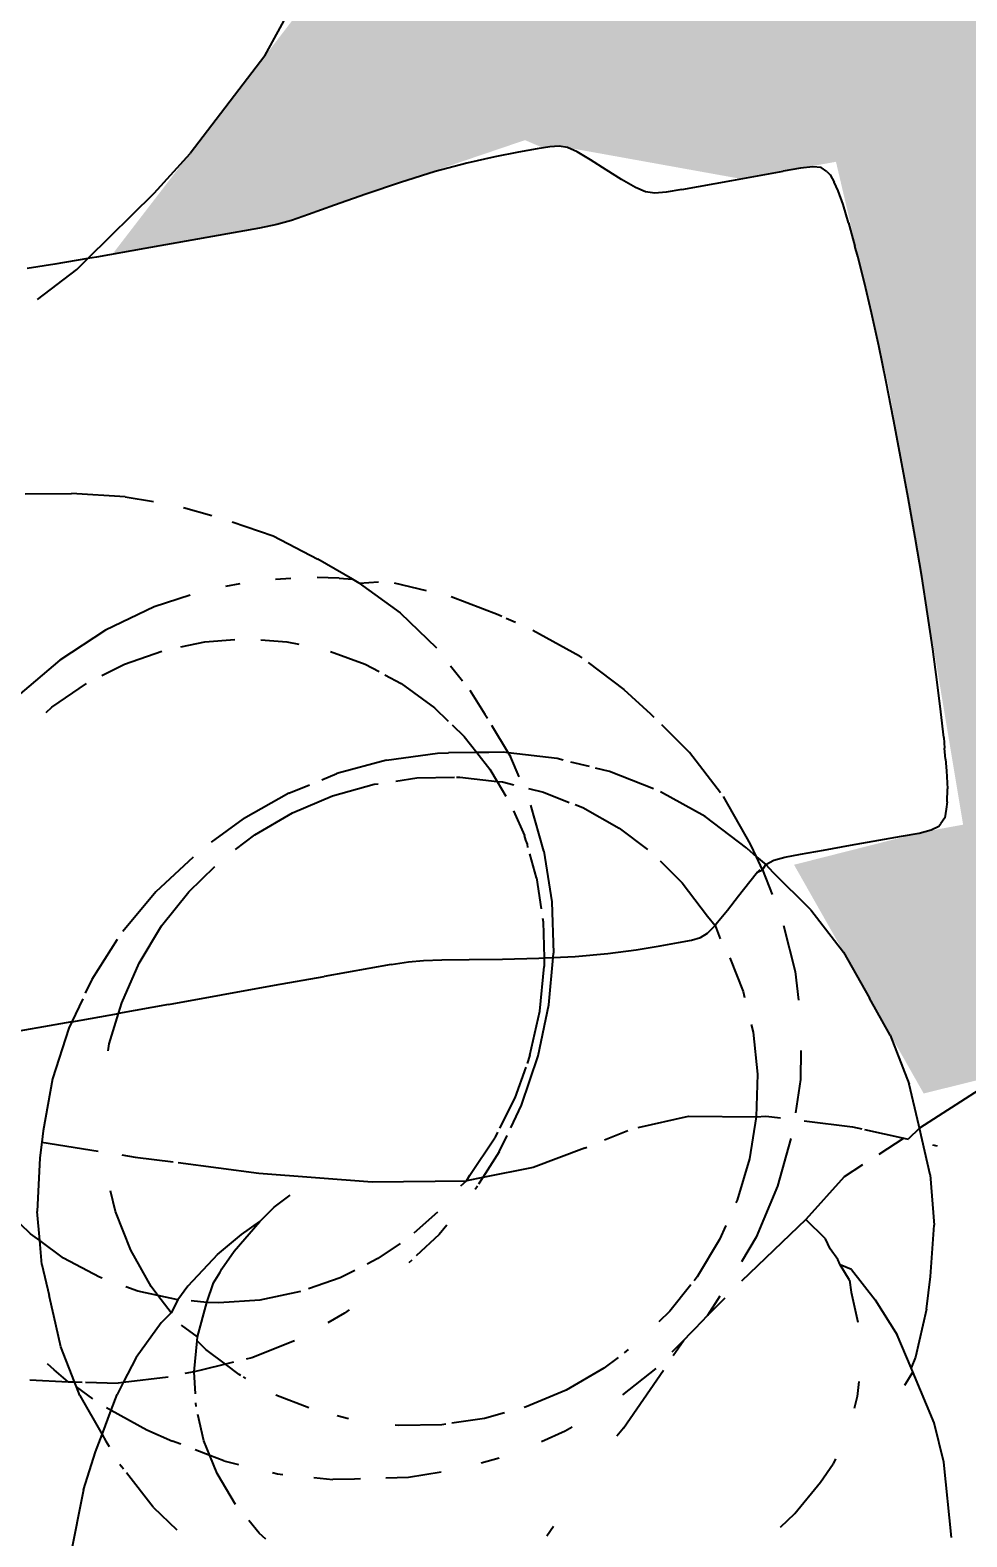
# Model space of a CAD drawing. Header units: inches. Extents: x -52 to 87, y -61 to 47.
# Drawn here: x 40.139 to 40.622, y -21.567 to -20.79 of the extents above; entities that cross this region are included whole.
import ezdxf

# ---------------------------------------------------------------- set-up
doc = ezdxf.new("R2010")
doc.units = ezdxf.units.IN
doc.header["$MEASUREMENT"] = 0
doc.dimstyles.get("Standard").update_dxf_attribs({"dimtxt": 1, "dimasz": 1, "dimexe": 0.18, "dimexo": 0.0625, "dimgap": 0.09, "dimtad": 0, "dimtih": 1, "dimtoh": 1, "dimdec": 1, "dimdsep": 46, "dimlunit": 3, "dimtxsty": 'Standard', "dimblk": 'OBLIQUE', "dimcen": 1, "dimse1": 1, "dimse2": 1, "dimclrd": 1, "dimadec": 0, "dimazin": 0, "dimtfac": 1, "dimtdec": 1, "dimtofl": 0, "dimtmove": 0, "dimatfit": 3, "dimfxl": 1, "dimtolj": 1, "dimtzin": 0, "dimarcsym": 0})

# ---------------------------------------------------------------- blocks, each defined once
blk = doc.blocks.new('_Oblique')
at = {"color": 0, "linetype": 'ByBlock', "lineweight": -2}
blk.add_line((-0.5, -0.5), (0.5, 0.5), dxfattribs=at)
blk = doc.blocks.new('*D6')
at = {"color": 1, "lineweight": -2, "transparency": 16777216}
for p, q in [((2.57233, 46.79147), (37.2384, 46.79147)), ((74.57233, 46.79147), (38.58507, 46.79147))]:
    blk.add_line(p, q, dxfattribs=at)
at = {"layer": 'Defpoints', "color": 0, "transparency": 16777216}
for p in [(74.57233, 46.79147), (2.57233, -45.46839), (74.57233, -45.46839)]:
    blk.add_point(p, dxfattribs=at)
at = {"color": 1, "lineweight": -2, "transparency": 16777216, "rotation": 180}
blk.add_blockref('_Oblique', (2.57233, 46.79147), dxfattribs=at)
at = {"color": 1, "lineweight": -2, "transparency": 16777216}
blk.add_blockref('_Oblique', (74.57233, 46.79147), dxfattribs=at)
at = {"color": 0, "transparency": 16777216, "insert": (37.91173, 46.79147), "char_height": 1, "attachment_point": 5}
blk.add_mtext("\\A1;6'", dxfattribs=at)

msp = doc.modelspace()

# ---------------------------------------------------------------- hatches: boundary and pattern name
at = {"true_color": 0xfecc66}
h = msp.add_hatch(color=31, dxfattribs=at)
h.dxf.hatch_style = 1
h.paths.add_polyline_path([(49.73884, 12.92323), (32.15742, 12.92323), (28.14011, 12.92323), (28.14011, 8.12777), (44.37588, 8.12777), (44.37588, 1.03775), (45.79843, 1.03775), (45.79843, 6.61125), (48.4558, 6.61125), (48.4558, 1.03775), (49.73884, 1.03775)])
h.paths.add_polyline_path([(49.73884, -17.23041), (47.40583, -17.23041), (47.40583, -17.2687), (46.72886, -17.2687), (44.37588, -17.23041), (44.37588, -20.35722), (40.38979, -20.35722), (40.38166, -20.39447), (40.35756, -20.58774), (40.28108, -20.77566), (40.18131, -20.90534), (40.19803, -20.9024), (40.25724, -20.89182), (40.26533, -20.89017), (40.39406, -20.84647), (40.40342, -20.85047), (40.40691, -20.84987), (40.41167, -20.84956), (40.50521, -20.86641), (40.52715, -20.86256), (40.55436, -20.85764), (40.58151, -20.97337), (40.59522, -21.05136), (40.6199, -21.19941), (40.59984, -21.20305), (40.53274, -21.22007), (40.59957, -21.33799), (40.72233, -21.3076), (40.72798, -21.30925), (40.76125, -21.30638), (40.87157, -21.36601), (40.94866, -21.45746), (41.05066, -21.44483), (41.13141, -21.48126), (41.24538, -21.54244), (41.38121, -21.53128), (41.50135, -21.59686), (41.59143, -21.76118), (41.6768, -21.98427), (41.69097, -22.01335), (41.736, -22.15627), (41.76156, -22.31767), (41.75938, -22.49065), (41.75122, -22.53577), (41.76616, -22.75619), (41.77831, -23.02694), (41.78802, -23.31521), (41.78829, -23.31655), (41.79653, -23.61612), (41.82973, -24.99828), (41.83528, -25.24861), (41.83998, -25.49998), (41.84321, -25.75212), (41.84439, -26.00477), (41.84302, -26.25772), (41.83863, -26.51077), (41.83256, -26.75042), (41.82375, -27.03888), (49.73884, -27.03888)])
h.paths.add_polyline_path([(36.10524, -24.49895), (36.10653, -24.49662), (36.10475, -24.26465), (36.11001, -24.06708), (36.12535, -23.89247), (36.16472, -23.66654), (36.13769, -23.49984), (36.11876, -23.34994), (36.11021, -23.27128), (36.09725, -23.14435), (36.08454, -22.99216), (36.07747, -22.86269), (36.07522, -22.7825), (36.02872, -22.73044), (36.02302, -22.69993), (36.03063, -22.72353), (36.04089, -22.74407), (36.05273, -22.75732), (36.0644, -22.76575), (36.07412, -22.77178), (36.0739, -22.76492), (36.07929, -22.77526), (36.07565, -22.77333), (36.07519, -22.77937), (36.07578, -22.80232), (36.07674, -22.83666), (36.0787, -22.8852), (36.08228, -22.95076), (36.08822, -23.0362), (36.09725, -23.14435), (36.11021, -23.27128), (36.11876, -23.34994), (36.13769, -23.49984), (36.16378, -23.66072), (36.1719, -23.6905), (36.1704, -23.69371), (36.19599, -23.82131), (36.23333, -23.97036), (36.27472, -24.09663), (36.3191, -24.18889), (36.3489, -24.23939), (36.39731, -24.30065), (36.49879, -24.37631), (36.55256, -24.40227), (36.60391, -24.42692), (36.66681, -24.45345), (36.77314, -24.4878), (36.86632, -24.49548), (36.91637, -24.48431), (36.9743, -24.45597), (37.01725, -24.42207), (37.0354, -24.39529), (36.99556, -24.41825), (37.03722, -24.3926), (37.10782, -24.28839), (37.09606, -24.3382), (37.14107, -24.2867), (37.1639, -24.24594), (37.22167, -24.14285), (37.18178, -24.0806), (37.10229, -23.9274), (37.09523, -23.91483), (37.04075, -23.80634), (37.02105, -23.76757), (37.02167, -23.76834), (37.0233, -23.772), (37.04075, -23.80634), (37.09523, -23.91483), (37.10229, -23.9274), (37.18178, -24.0806), (37.22641, -24.15024), (37.29322, -24.2545), (37.42722, -24.42679), (37.45684, -24.46199), (37.47613, -24.48077), (37.61189, -24.60734), (37.65405, -24.6406), (37.69137, -24.66989), (37.70191, -24.67562), (37.70547, -24.67835), (37.71794, -24.68981), (37.71911, -24.69069), (37.72725, -24.69806), (37.85193, -24.79007), (37.86122, -24.77926), (38.05046, -24.88884), (38.05836, -24.89229), (38.11894, -24.92742), (38.12968, -24.93312), (38.13558, -24.93612), (38.14147, -24.93801), (38.14687, -24.94085), (38.22656, -24.97337), (38.37195, -25.03171), (38.5273, -25.06885), (38.56507, -24.99489), (38.56445, -24.99305), (38.56251, -24.98773), (38.52327, -24.93351), (38.50807, -24.85527), (38.5179, -24.73011), (38.56576, -24.66528), (38.52985, -24.60132), (38.51575, -24.51177), (38.5256, -24.39235), (38.57214, -24.29035), (38.5481, -24.26174), (38.52936, -24.18736), (38.52742, -24.13391), (38.52463, -24.05711), (38.57786, -23.93562), (38.54687, -23.89792), (38.52736, -23.80228), (38.53229, -23.67702), (38.57799, -23.5998), (38.58127, -23.58966), (38.57607, -23.57646), (38.53436, -23.51683), (38.51443, -23.43715), (38.51364, -23.31676), (38.55646, -23.24107), (38.55971, -23.23045), (38.5551, -23.22081), (38.51151, -23.16472), (38.49057, -23.08753), (38.48889, -22.96964), (38.53104, -22.89082), (38.53484, -22.87674), (38.5298, -22.86445), (38.4865, -22.80088), (38.46569, -22.71503), (38.46398, -22.5848), (38.50657, -22.50355), (38.50966, -22.49269), (38.50388, -22.47989), (38.45108, -22.41337), (38.43449, -22.30355), (38.44504, -22.20377), (38.38193, -22.10092), (38.34352, -22.00163), (38.30035, -21.87777), (38.25087, -21.72812), (38.23776, -21.62656), (37.56488, -21.74723), (37.48599, -21.80352), (37.43211, -21.83702), (37.36175, -21.88328), (37.30253, -21.93181), (37.25977, -21.96216), (37.21237, -22.00802), (37.18319, -22.0388), (37.14134, -22.08962), (37.09767, -22.15651), (37.05084, -22.23883), (37.00006, -22.3345), (36.94454, -22.44147), (36.86979, -22.58264), (36.80556, -22.70143), (36.79239, -22.7263), (36.86847, -22.7422), (36.97046, -22.78791), (37.05994, -22.84981), (37.16882, -22.9349), (37.19644, -22.96119), (37.12469, -22.90041), (37.05994, -22.84981), (37.00051, -22.80869), (36.94472, -22.77637), (36.89279, -22.7531), (36.83721, -22.73566), (36.82182, -22.73245), (36.76764, -22.73257), (36.71518, -22.75619), (36.69705, -22.76571), (36.67651, -22.67954), (36.67731, -22.67451), (36.67663, -22.67201), (36.71143, -22.60658), (36.71313, -22.59556), (36.71436, -22.57172), (36.71257, -22.54419), (36.70582, -22.4845), (36.69889, -22.3842), (36.69519, -22.36509), (36.68745, -22.35217), (36.67407, -22.33297), (36.66518, -22.32504), (36.6587, -22.32168), (36.65263, -22.31893), (36.65139, -22.32616), (36.6515, -22.33087), (36.64319, -22.31608), (36.64988, -22.31782), (36.66857, -22.26036), (36.69892, -22.22323), (36.72302, -22.19047), (36.7791, -22.13277), (36.83605, -22.07746), (36.83678, -22.07687), (36.84351, -22.07033), (36.8626, -22.05607), (36.87982, -22.0422), (36.91174, -22.0123), (36.92832, -21.99531), (36.95782, -21.95186), (36.97111, -21.92522), (36.98184, -21.89717), (36.98995, -21.87102), (36.99725, -21.84297), (37.00408, -21.79528), (37.00615, -21.76865), (37.00578, -21.75939), (36.99889, -21.73109), (36.98479, -21.70304), (36.96527, -21.67911), (36.94209, -21.66319), (36.9167, -21.65477), (36.8751, -21.65253), (36.85919, -21.66105), (36.90957, -21.64085), (36.99044, -21.6964), (37.0074, -21.76604), (37.00452, -21.78963), (36.99989, -21.84926), (37.25478, -21.80284), (37.56488, -21.74723), (38.24131, -21.62592), (38.24145, -21.62007), (38.24807, -21.59846), (38.25382, -21.56554), (38.26361, -21.50894), (38.23386, -21.45271), (38.21369, -21.42624), (38.19238, -21.40343), (38.18074, -21.39111), (38.12879, -21.37328), (38.02199, -21.31152), (38.02737, -21.31055), (37.99217, -21.27205), (37.9483, -21.22449), (37.89252, -21.13639), (37.87812, -21.07168), (37.87191, -21.04899), (37.87153, -21.02382), (37.84852, -20.94886), (37.84007, -20.87559), (37.83232, -20.83966), (37.82948, -20.79403), (37.82509, -20.74221), (37.8255, -20.61159), (37.82913, -20.56696), (37.83162, -20.50509), (37.83692, -20.43847), (37.84071, -20.36872), (37.84037, -20.35722), (28.14011, -20.35722), (28.14011, -27.03888), (32.15742, -27.03888), (36.11807, -27.03888), (36.12303, -26.85826), (36.12899, -26.57582), (36.13248, -26.29708), (36.13314, -26.014), (36.13064, -25.71854), (36.12467, -25.40266), (36.11001, -24.77623)])
h.paths.add_polyline_path([(36.84143, -21.52326), (36.83979, -21.52356), (36.83904, -21.52571)], flags=16)
h.paths.add_polyline_path([(36.83775, -21.53492), (36.83722, -21.53446), (36.8476, -21.57133)], flags=16)
h.paths.add_polyline_path([(36.8308, -21.45357), (36.82081, -21.42605), (36.83072, -21.4553)], flags=16)
h.paths.add_polyline_path([(36.82417, -21.43523), (36.8233, -21.43264), (36.81559, -21.41221), (36.81213, -21.40644)], flags=16)
h.paths.add_polyline_path([(36.53028, -21.37961), (36.51448, -21.37622), (36.52331, -21.38084), (36.53356, -21.38068)], flags=16)
h.paths.add_polyline_path([(36.30495, -21.40884), (36.30633, -21.40906), (36.32779, -21.3965)], flags=16)
h.paths.add_polyline_path([(34.39009, -22.31663), (34.39039, -22.3169), (34.39657, -22.3161), (34.42375, -22.31056)], flags=16)
h.paths.add_polyline_path([(34.13162, -22.12577), (34.12945, -22.10872), (34.1276, -22.09256), (34.12624, -22.07799), (34.12554, -22.06571), (34.12467, -22.01748), (34.20207, -21.99743), (34.26819, -21.98483), (34.32331, -21.9749), (34.33553, -21.97206), (34.34009, -21.97087), (34.34135, -21.96911), (34.34161, -21.96638), (34.3441, -21.92922), (34.42798, -21.91599), (34.46927, -21.92233), (34.47509, -21.92292), (34.48283, -21.92236), (34.49663, -21.92015), (34.71338, -21.88134), (34.72709, -21.87859), (34.7348, -21.87637), (34.74073, -21.87367), (34.7491, -21.86948), (34.75913, -21.86443), (34.77007, -21.85914), (34.78128, -21.85435), (34.82781, -21.83917), (34.83539, -21.8514), (34.85291, -21.87729), (34.92861, -21.86565), (35.14998, -21.82661), (35.82583, -21.7054), (35.81368, -21.6258), (35.85497, -21.55418), (35.92996, -21.51591), (35.98365, -21.52687), (36.00444, -21.55334), (36.01678, -21.55539), (36.04252, -21.52477), (36.06152, -21.49581), (36.09338, -21.43986), (36.16246, -21.3875), (36.25071, -21.38719), (36.29543, -21.40663), (36.30585, -21.40995), (36.30045, -21.40787), (36.29984, -21.40804), (36.29543, -21.40663), (36.28149, -21.40057), (36.26425, -21.39393), (36.23181, -21.38725), (36.20364, -21.38736), (36.17246, -21.3942), (36.16335, -21.39637), (36.13312, -21.40974), (36.10066, -21.43435), (36.07988, -21.46357), (36.05031, -21.5155), (36.00761, -21.5663), (36.00627, -21.61979), (36.00775, -21.61669), (36.0036, -21.67352), (36.00501, -21.67327), (35.98972, -21.7646), (35.92806, -21.80989), (35.86073, -21.78248), (35.82463, -21.70562), (35.14998, -21.82661), (34.92861, -21.86565), (34.8523, -21.87739), (34.85099, -21.87586), (34.85004, -21.87506), (34.84843, -21.87246), (34.82776, -21.84505), (34.82621, -21.84428), (34.82267, -21.84427), (34.81777, -21.84515), (34.81078, -21.84644), (34.80209, -21.84827), (34.79211, -21.85082), (34.78128, -21.85435), (34.77007, -21.85914), (34.75913, -21.86443), (34.73226, -21.87796), (34.48234, -21.92271), (34.4805, -21.92253), (34.47509, -21.92292), (34.42917, -21.91825), (34.42581, -21.91816), (34.41098, -21.91917), (34.39598, -21.92103), (34.38199, -21.92324), (34.37022, -21.92533), (34.36189, -21.92684), (34.35629, -21.9285), (34.3527, -21.93106), (34.3503, -21.93282), (34.34802, -21.93705), (34.34632, -21.94224), (34.34459, -21.94883), (34.34314, -21.95662), (34.34174, -21.96436), (34.34125, -21.97167), (34.26819, -21.98483), (34.22876, -21.99234), (34.18994, -22.00057), (34.158, -22.00884), (34.13926, -22.01647), (34.13739, -22.01784), (34.12888, -22.02623), (34.12755, -22.03007), (34.12622, -22.04013), (34.12554, -22.04655), (34.12535, -22.05535), (34.12554, -22.06571), (34.12624, -22.07799), (34.1276, -22.09256), (34.12945, -22.10872), (34.13162, -22.12577), (34.13417, -22.1437), (34.13716, -22.16249), (34.14047, -22.18167), (34.14398, -22.20079), (34.14766, -22.21951), (34.15148, -22.23748), (34.15536, -22.25462), (34.15925, -22.27085), (34.16306, -22.28546), (34.16675, -22.29774), (34.17025, -22.3081), (34.17354, -22.31696), (34.17649, -22.3235), (34.18116, -22.33234), (34.18391, -22.33628), (34.18623, -22.33759), (34.19712, -22.3427), (34.21727, -22.34344), (34.26286, -22.33885), (34.2895, -22.33434), (34.25015, -22.34013), (34.18336, -22.34686), (34.16186, -22.2833), (34.14345, -22.20205), (34.13417, -22.1437)], flags=16)
h.paths.add_polyline_path([(36.02253, -22.29801), (36.0477, -22.3354), (36.04587, -22.32911)], flags=16)
h.paths.add_polyline_path([(34.45693, -22.34578), (34.4708, -22.34301), (34.48552, -22.33953), (34.4998, -22.33533), (34.51231, -22.33037), (34.52307, -22.32519), (34.53209, -22.32034), (34.54678, -22.31213), (34.67394, -22.28925), (34.79842, -22.26705), (34.80103, -22.26728), (34.80423, -22.26702), (34.81063, -22.26749), (34.81987, -22.2686), (34.83101, -22.26992), (34.84314, -22.27099), (34.85535, -22.27148), (34.86675, -22.27109), (34.87699, -22.27008), (34.88574, -22.26876), (34.89797, -22.26653), (34.90093, -22.26548), (34.90343, -22.26369), (34.90564, -22.26136), (34.90719, -22.25721), (34.90891, -22.25197), (34.91021, -22.24548), (34.91381, -22.22417), (34.98956, -22.20971), (35.21073, -22.16941), (35.64997, -22.09065), (35.89064, -22.04676), (35.904, -22.08684), (35.92622, -22.14262), (35.95917, -22.21095), (35.97564, -22.23396), (35.93839, -22.17317), (35.904, -22.08684), (35.89064, -22.04676), (35.64997, -22.09065), (35.21073, -22.16941), (34.98956, -22.20971), (34.91598, -22.22376), (34.91397, -22.2252), (34.91345, -22.22805), (34.913, -22.23009), (34.91151, -22.23778), (34.90611, -22.26972), (34.85535, -22.27148), (34.84314, -22.27099), (34.80103, -22.26728), (34.79628, -22.26766), (34.78239, -22.2699), (34.67394, -22.28925), (34.56555, -22.30875), (34.55184, -22.31151), (34.55099, -22.31176), (34.49436, -22.33901)], flags=16)
h.paths.add_polyline_path([(36.05791, -22.38691), (36.05753, -22.38215), (36.03576, -22.40772)], flags=16)
h.paths.add_polyline_path([(36.01188, -22.5578), (36.00708, -22.48339), (36.01189, -22.45941), (36.00917, -22.48781), (36.00904, -22.51385), (36.011, -22.54413), (36.01379, -22.57863), (36.01211, -22.60556), (36.01424, -22.63186)], flags=16)
h.paths.add_polyline_path([(36.00627, -21.61979), (36.0056, -21.62141), (36.00844, -21.63629), (36.00619, -21.63807), (36.0036, -21.67352), (35.97845, -21.67803)], flags=0)
h.paths.add_polyline_path([(35.8277, -21.70507), (35.82882, -21.70906), (35.84136, -21.74426), (35.84236, -21.70244)], flags=0)
h.paths.add_polyline_path([(35.89069, -21.52986), (35.9666, -21.51504), (36.00327, -21.55185), (36.00444, -21.55334), (36.00285, -21.55307), (35.95344, -21.51761), (35.89069, -21.52986), (35.83024, -21.58417), (35.82488, -21.60701), (35.84055, -21.57491)], flags=16)
h.paths.add_polyline_path([(35.8788, -21.69488), (35.8949, -21.69302), (35.92747, -21.68717), (35.89876, -21.69836), (35.8788, -21.69488), (35.84725, -21.70876), (35.84597, -21.70179), (35.8277, -21.70507), (35.8221, -21.68498), (35.82281, -21.6851), (35.81794, -21.65509), (35.8507, -21.68997)], flags=0)
h.paths.add_polyline_path([(35.85909, -21.7719), (35.87042, -21.785), (35.91023, -21.80642), (35.92619, -21.80133), (35.87515, -21.79692)], flags=0)
h.paths.add_polyline_path([(35.99598, -21.67489), (36.00407, -21.63469), (36.00653, -21.67299), (35.9177, -21.68893), (35.91989, -21.69013), (35.92747, -21.68717)], flags=0)
h.paths.add_polyline_path([(36.72763, -22.87205), (36.72345, -22.85771), (36.72261, -22.85934)], flags=16)
h.paths.add_polyline_path([(36.81062, -23.07485), (36.82481, -23.10683), (36.86966, -23.13174), (36.94505, -23.19004), (37.02178, -23.26853), (37.09121, -23.3569), (37.09795, -23.36393), (37.14645, -23.43645), (37.17481, -23.47759), (37.24865, -23.6076), (37.25519, -23.61538), (37.25665, -23.61657), (37.33614, -23.77046), (37.26426, -23.63509), (37.24865, -23.6076), (37.17372, -23.48885), (37.17245, -23.48718), (37.1928, -23.50927), (37.17792, -23.48306), (37.17165, -23.473), (37.15062, -23.44249), (37.14991, -23.44163), (37.10491, -23.37433), (37.02178, -23.26853), (36.94505, -23.19004), (36.86966, -23.13174), (36.82394, -23.10635)], flags=16)
h.paths.add_polyline_path([(36.57301, -21.5714), (36.57335, -21.56953), (36.55601, -21.53133), (36.56065, -21.53575), (36.59085, -21.5682), (36.66103, -21.55562), (36.65488, -21.53015), (36.64902, -21.50686), (36.64978, -21.50936), (36.67392, -21.54114), (36.69013, -21.5504), (36.58069, -21.57003), (36.5812, -21.60976), (36.57972, -21.59714), (36.57868, -21.59085), (36.57096, -21.57177)], flags=16)
h.paths.add_polyline_path([(36.46125, -21.36147), (36.41552, -21.36066), (36.39302, -21.36773), (36.43247, -21.35624)], flags=16)
h.paths.add_polyline_path([(36.6043, -21.37671), (36.65428, -21.3674), (36.67027, -21.35505), (36.77376, -21.36198), (36.78545, -21.37537), (36.74924, -21.36034), (36.70848, -21.35761), (36.70171, -21.35786), (36.65951, -21.36336), (36.65428, -21.3674), (36.64778, -21.36861), (36.63629, -21.37375)], flags=16)
h.paths.add_polyline_path([(36.77143, -21.77574), (36.80624, -21.70147), (36.85825, -21.65307), (36.85805, -21.61811), (36.85139, -21.65946), (36.81869, -21.68988), (36.81188, -21.69872), (36.7986, -21.71987), (36.79185, -21.73217), (36.78522, -21.74633), (36.77841, -21.76139)], flags=16)
h.paths.add_polyline_path([(37.59728, -23.47282), (37.65893, -23.36706), (37.74545, -23.24525), (37.7489, -23.24274), (37.77827, -23.20216), (37.87844, -23.22182), (37.88543, -23.2232), (37.97571, -23.28466), (38.06702, -23.42037), (38.0775, -23.44147), (38.11608, -23.51459), (38.19323, -23.69729), (38.25154, -23.85475), (38.30271, -24.00911), (38.32291, -24.07535), (38.25792, -24.05309), (38.09879, -23.97651), (37.95368, -23.88186), (37.82425, -23.76896), (37.71216, -23.63763), (37.5966, -23.47398)], flags=16)
h.paths.add_polyline_path([(37.60003, -24.57726), (37.60715, -24.58432), (37.60317, -24.58118)], flags=16)
h.paths.add_polyline_path([(37.68146, -24.34054), (37.69168, -24.35079), (37.70249, -24.3576)], flags=16)
h.paths.add_polyline_path([(37.57242, -24.25175), (37.61057, -24.28181), (37.63534, -24.31191), (37.65533, -24.32432), (37.62055, -24.29394)], flags=16)
h.paths.add_polyline_path([(38.22793, -24.92246), (38.24088, -24.92743), (38.23197, -24.92478)], flags=16)
h.paths.add_polyline_path([(38.23729, -24.86738), (38.25374, -24.87422), (38.24404, -24.87119)], flags=16)
h.paths.add_polyline_path([(49.73884, -8.08386), (47.40583, -8.08386), (47.40583, -8.12215), (46.72886, -8.12215), (46.72886, -8.08386), (44.37588, -8.08386), (44.37588, -16.55337), (45.79843, -16.55337), (45.79843, -10.97988), (48.4558, -10.97988), (48.4558, -16.55337), (49.73884, -16.55337)])
h.paths.add_polyline_path([(49.73884, 0.36072), (47.40583, 0.36072), (47.40583, 0.32243), (46.72886, 0.32243), (46.72886, 0.36072), (44.37588, 0.36072), (44.37588, -7.40682), (45.79843, -7.40682), (45.79843, -1.83332), (48.4558, -1.83332), (48.4558, -7.40682), (49.73884, -7.40682)])
h.paths.add_polyline_path([(40.30426, 12.22075), (45.47093, 12.22075), (45.47093, 15.38741), (40.30426, 15.38741)], flags=9)
h.paths.add_polyline_path([(35.3137, 9.10686), (40.48037, 9.10686), (40.48037, 12.27353), (35.3137, 12.27353)], flags=24)
h.paths.add_polyline_path([(46.61483, -20.17732), (49.7815, -20.17732), (49.7815, -18.67732), (46.61483, -18.67732)], flags=9)
h.paths.add_polyline_path([(47.31333, -11.03077), (50.47999, -11.03077), (50.47999, -9.53077), (47.31333, -9.53077)], flags=9)
h.paths.add_polyline_path([(49.29718, -6.80848), (52.13051, -6.80848), (52.13051, -5.30848), (49.29718, -5.30848)], flags=9)
h.paths.add_polyline_path([(47.75101, -2.46119), (50.58434, -2.46119), (50.58434, -0.96119), (47.75101, -0.96119)], flags=9)

# ---------------------------------------------------------------- linework, layer by layer
for p, q in [((40.25998, -20.80309), (40.29195, -20.74408)), ((40.25998, -20.80309), (40.22136, -20.85329)), ((40.41167, -20.84956), (40.40691, -20.84987)), ((40.41591, -20.85032), (40.41167, -20.84956)), ((40.20289, -20.87383), (40.22136, -20.85329)), ((40.3785, -20.85507), (40.36401, -20.85836)), ((40.39076, -20.85268), (40.3785, -20.85507)), ((40.40037, -20.851), (40.39076, -20.85268)), ((40.40691, -20.84987), (40.40037, -20.851)), ((40.42089, -20.85256), (40.41591, -20.85032)), ((40.42785, -20.85669), (40.42089, -20.85256)), ((40.43583, -20.86174), (40.42785, -20.85669)), ((40.34767, -20.8627), (40.32985, -20.86826)), ((40.36401, -20.85836), (40.34767, -20.8627)), ((40.44384, -20.86675), (40.43583, -20.86174)), ((40.50063, -20.86721), (40.52715, -20.86256)), ((40.53612, -20.86093), (40.52715, -20.86256)), ((40.54237, -20.8602), (40.53612, -20.86093)), ((40.54666, -20.86067), (40.54237, -20.8602)), ((40.54962, -20.86269), (40.54666, -20.86067)), ((40.54962, -20.86269), (40.55129, -20.86436)), ((40.55129, -20.86436), (40.55351, -20.86822)), ((40.32985, -20.86826), (40.31205, -20.87431)), ((40.45095, -20.87084), (40.44384, -20.86675)), ((40.45621, -20.87309), (40.45095, -20.87084)), ((40.46102, -20.87382), (40.45621, -20.87309)), ((40.47495, -20.8719), (40.46681, -20.87334)), ((40.47495, -20.8719), (40.50063, -20.86721)), ((40.55557, -20.87262), (40.55351, -20.86822)), ((40.55804, -20.87961), (40.55557, -20.87262)), ((40.16868, -20.90754), (40.20289, -20.87383)), ((40.29579, -20.88009), (40.2825, -20.88487)), ((40.31205, -20.87431), (40.29579, -20.88009)), ((40.46681, -20.87334), (40.46102, -20.87382)), ((40.5609, -20.88915), (40.55804, -20.87961)), ((40.27361, -20.88792), (40.26617, -20.88999)), ((40.2825, -20.88487), (40.27361, -20.88792)), ((40.25724, -20.89182), (40.19803, -20.9024)), ((40.26617, -20.88999), (40.25724, -20.89182)), ((40.5609, -20.88915), (40.56415, -20.90122)), ((40.19803, -20.9024), (40.17308, -20.90679)), ((40.56557, -20.90639), (40.56415, -20.90122)), ((40.15165, -20.91044), (40.13746, -20.91265)), ((40.16868, -20.90754), (40.15165, -20.91044)), ((40.16296, -20.91317), (40.16868, -20.90754)), ((40.17308, -20.90679), (40.16868, -20.90754)), ((40.56899, -20.91999), (40.56557, -20.90639)), ((40.14275, -20.92857), (40.16296, -20.91317)), ((40.57262, -20.93548), (40.56899, -20.91999)), ((40.57638, -20.95258), (40.57262, -20.93548)), ((40.5802, -20.97101), (40.57638, -20.95258)), ((40.58403, -20.99044), (40.5802, -20.97101)), ((40.58787, -21.01053), (40.58403, -20.99044)), ((40.59163, -21.03094), (40.58787, -21.01053)), ((40.13632, -21.0288), (40.16028, -21.02867)), ((40.18794, -21.0303), (40.16028, -21.02867)), ((40.18794, -21.0303), (40.2025, -21.03279)), ((40.23264, -21.0401), (40.21805, -21.03602)), ((40.59522, -21.05136), (40.59163, -21.03094)), ((40.24315, -21.04326), (40.26419, -21.05046)), ((40.26419, -21.05046), (40.28729, -21.06245)), ((40.59856, -21.07141), (40.59522, -21.05136)), ((40.30511, -21.07289), (40.28729, -21.06245)), ((40.27334, -21.07251), (40.26544, -21.07292)), ((40.29817, -21.07224), (40.28694, -21.07203)), ((40.29817, -21.07224), (40.30511, -21.07289)), ((40.30858, -21.07491), (40.30511, -21.07289)), ((40.30858, -21.07491), (40.31861, -21.07413)), ((40.30858, -21.07491), (40.32961, -21.0902)), ((40.34328, -21.07877), (40.32671, -21.07493)), ((40.60158, -21.09071), (40.59856, -21.07141)), ((40.22151, -21.08102), (40.20295, -21.08706)), ((40.24697, -21.07516), (40.23958, -21.07654)), ((40.38022, -21.0912), (40.35599, -21.08202)), ((40.20295, -21.08706), (40.17771, -21.09913)), ((40.32961, -21.0902), (40.34839, -21.10829)), ((40.38206, -21.09203), (40.38022, -21.0912)), ((40.38907, -21.09519), (40.38428, -21.09303)), ((40.60426, -21.10899), (40.60158, -21.09071)), ((40.17771, -21.09913), (40.15419, -21.11453)), ((40.21663, -21.10768), (40.229, -21.1051)), ((40.229, -21.1051), (40.24453, -21.10401)), ((40.25781, -21.10415), (40.27132, -21.10511)), ((40.27132, -21.10511), (40.2774, -21.10641)), ((40.42215, -21.11255), (40.39812, -21.09936)), ((40.18764, -21.11659), (40.20688, -21.10987)), ((40.29371, -21.11015), (40.31166, -21.11669)), ((40.42215, -21.11255), (40.4233, -21.11341)), ((40.60659, -21.12596), (40.60426, -21.10899)), ((40.15419, -21.11453), (40.13268, -21.1329)), ((40.17595, -21.1225), (40.18764, -21.11659)), ((40.31166, -21.11669), (40.31882, -21.1205)), ((40.3557, -21.11743), (40.36187, -21.12519)), ((40.42656, -21.11585), (40.44504, -21.12965)), ((40.15012, -21.13884), (40.16797, -21.12658)), ((40.32177, -21.12207), (40.33022, -21.12658)), ((40.33022, -21.12658), (40.34733, -21.13909)), ((40.6085, -21.14125), (40.60659, -21.12596)), ((40.36561, -21.13003), (40.3734, -21.14238)), ((40.44504, -21.12965), (40.45872, -21.14224)), ((40.14712, -21.14152), (40.15012, -21.13884)), ((40.34733, -21.13909), (40.35448, -21.146)), ((40.3734, -21.14238), (40.37464, -21.14445)), ((40.46066, -21.14416), (40.45872, -21.14224)), ((40.60991, -21.1545), (40.6085, -21.14125)), ((40.3565, -21.14796), (40.36267, -21.15392)), ((40.37684, -21.14812), (40.38537, -21.16236)), ((40.47885, -21.16218), (40.46454, -21.14801)), ((40.36267, -21.15392), (40.36922, -21.16224)), ((40.60991, -21.1545), (40.61036, -21.16001)), ((40.61083, -21.16562), (40.61036, -21.16001)), ((40.32271, -21.16616), (40.29699, -21.17308)), ((40.32271, -21.16616), (40.34901, -21.16248)), ((40.34901, -21.16248), (40.35465, -21.16242)), ((40.36922, -21.16224), (40.35465, -21.16242)), ((40.37542, -21.16211), (40.36922, -21.16224)), ((40.36922, -21.16224), (40.37593, -21.17076)), ((40.38283, -21.16207), (40.37542, -21.16211)), ((40.38537, -21.16236), (40.38283, -21.16207)), ((40.41062, -21.16532), (40.38537, -21.16236)), ((40.38537, -21.16236), (40.38649, -21.16425)), ((40.39101, -21.17478), (40.38649, -21.16425)), ((40.41373, -21.1661), (40.41062, -21.16532)), ((40.42736, -21.16949), (40.4177, -21.16709)), ((40.49481, -21.18291), (40.47885, -21.16218)), ((40.61083, -21.16562), (40.61132, -21.17169)), ((40.28926, -21.17623), (40.29699, -21.17308)), ((40.32741, -21.17695), (40.33836, -21.17533)), ((40.33836, -21.17533), (40.35768, -21.17495)), ((40.35876, -21.17493), (40.3605, -21.1749)), ((40.3605, -21.1749), (40.37965, -21.17706)), ((40.37593, -21.17076), (40.37965, -21.17706)), ((40.43754, -21.17203), (40.43031, -21.17023)), ((40.4603, -21.18093), (40.43754, -21.17203)), ((40.61132, -21.17169), (40.61178, -21.18092)), ((40.27225, -21.18317), (40.24892, -21.19632)), ((40.27225, -21.18317), (40.28302, -21.17878)), ((40.29481, -21.18461), (40.31634, -21.17859)), ((40.31634, -21.17859), (40.31842, -21.17828)), ((40.37965, -21.17706), (40.38237, -21.17736)), ((40.37965, -21.17706), (40.38421, -21.18479)), ((40.38237, -21.17736), (40.38826, -21.17883)), ((40.39588, -21.18072), (40.4036, -21.18263)), ((40.4036, -21.18263), (40.41688, -21.18789)), ((40.4869, -21.19523), (40.46391, -21.18247)), ((40.61173, -21.18757), (40.61178, -21.18092)), ((40.27414, -21.19332), (40.29481, -21.18461)), ((40.40384, -21.2131), (40.39706, -21.18935)), ((40.41988, -21.18907), (40.4238, -21.19062)), ((40.4238, -21.19062), (40.44265, -21.20119)), ((40.51038, -21.20942), (40.49631, -21.18492)), ((40.61117, -21.19149), (40.61045, -21.1959)), ((40.61173, -21.18757), (40.61117, -21.19149)), ((40.23244, -21.2085), (40.24892, -21.19632)), ((40.2547, -21.20464), (40.27414, -21.19332)), ((40.38811, -21.1922), (40.39383, -21.20497)), ((40.50847, -21.21151), (40.4869, -21.19523)), ((40.60731, -21.20011), (40.60843, -21.19886)), ((40.61045, -21.1959), (40.60843, -21.19886)), ((40.24479, -21.21219), (40.2547, -21.20464)), ((40.3945, -21.20736), (40.39383, -21.20497)), ((40.44265, -21.20119), (40.45727, -21.21226)), ((40.56181, -21.20996), (40.58821, -21.20533)), ((40.58821, -21.20533), (40.59727, -21.2037)), ((40.59727, -21.2037), (40.60348, -21.20213)), ((40.60348, -21.20213), (40.60731, -21.20011)), ((40.39541, -21.20951), (40.3945, -21.20736)), ((40.39559, -21.21124), (40.39541, -21.20951)), ((40.39997, -21.22686), (40.39649, -21.21446)), ((40.40384, -21.2131), (40.40792, -21.23916)), ((40.50847, -21.21151), (40.51337, -21.21605)), ((40.51337, -21.21605), (40.51038, -21.20942)), ((40.52795, -21.21613), (40.53606, -21.21466)), ((40.53606, -21.21466), (40.54795, -21.21248)), ((40.54795, -21.21248), (40.56181, -21.20996)), ((40.22297, -21.2161), (40.20379, -21.23396)), ((40.2207, -21.23403), (40.23409, -21.22093)), ((40.46376, -21.21812), (40.47509, -21.22945)), ((40.5164, -21.22276), (40.51337, -21.21605)), ((40.51337, -21.21605), (40.51813, -21.21999)), ((40.51511, -21.22264), (40.51396, -21.22392)), ((40.5164, -21.22276), (40.51813, -21.21999)), ((40.51813, -21.21999), (40.52239, -21.21765)), ((40.51813, -21.21999), (40.52182, -21.22389)), ((40.52239, -21.21765), (40.52795, -21.21613)), ((40.39997, -21.22686), (40.40237, -21.24271)), ((40.47509, -21.22945), (40.48809, -21.24663)), ((40.5099, -21.22885), (40.50417, -21.23623)), ((40.51396, -21.22392), (40.5099, -21.22885)), ((40.51396, -21.22392), (40.5164, -21.22276)), ((40.5164, -21.22276), (40.52143, -21.23536)), ((40.54148, -21.24328), (40.52182, -21.22389)), ((40.20379, -21.23396), (40.18665, -21.25445)), ((40.20673, -21.2516), (40.2207, -21.23403)), ((40.50417, -21.23623), (40.49845, -21.24361)), ((40.40792, -21.23916), (40.40881, -21.26571)), ((40.49845, -21.24361), (40.49336, -21.24985)), ((40.54148, -21.24328), (40.55824, -21.26506)), ((40.19517, -21.27079), (40.20673, -21.2516)), ((40.40311, -21.2476), (40.40339, -21.24949)), ((40.40339, -21.24949), (40.40389, -21.26812)), ((40.48809, -21.24663), (40.49203, -21.25135)), ((40.48817, -21.2553), (40.49203, -21.25135)), ((40.49336, -21.24985), (40.49203, -21.25135)), ((40.49203, -21.25135), (40.49463, -21.2583)), ((40.52738, -21.2514), (40.53332, -21.27515)), ((40.18374, -21.25866), (40.17069, -21.27917)), ((40.46366, -21.26186), (40.47321, -21.26011)), ((40.47321, -21.26011), (40.47981, -21.25895)), ((40.47981, -21.25895), (40.48446, -21.25761)), ((40.48446, -21.25761), (40.48817, -21.2553)), ((40.34171, -21.26947), (40.35111, -21.26916)), ((40.35111, -21.26916), (40.36524, -21.26899)), ((40.36524, -21.26899), (40.38249, -21.26876)), ((40.38249, -21.26876), (40.40125, -21.26826)), ((40.40125, -21.26826), (40.40389, -21.26812)), ((40.40389, -21.26812), (40.40861, -21.26788)), ((40.40389, -21.26812), (40.404, -21.27251)), ((40.4064, -21.29232), (40.40861, -21.26788)), ((40.40861, -21.26788), (40.40881, -21.26571)), ((40.40861, -21.26788), (40.41986, -21.26731)), ((40.41986, -21.26731), (40.43669, -21.26576)), ((40.43669, -21.26576), (40.4514, -21.26386)), ((40.4514, -21.26386), (40.46366, -21.26186)), ((40.49965, -21.26801), (40.50649, -21.2854)), ((40.55824, -21.26506), (40.57172, -21.28885)), ((40.18614, -21.2912), (40.19517, -21.27079)), ((40.32497, -21.27155), (40.29057, -21.27761)), ((40.32497, -21.27155), (40.33401, -21.27018)), ((40.33401, -21.27018), (40.34171, -21.26947)), ((40.4017, -21.29557), (40.404, -21.27251)), ((40.53332, -21.27515), (40.53499, -21.28981)), ((40.17069, -21.27917), (40.16738, -21.28623)), ((40.21022, -21.2921), (40.26488, -21.28218)), ((40.26488, -21.28218), (40.29057, -21.27761)), ((40.16603, -21.28911), (40.16046, -21.30098)), ((40.18448, -21.2967), (40.18614, -21.2912)), ((40.21022, -21.2921), (40.18448, -21.2967)), ((40.40084, -21.31856), (40.4064, -21.29232)), ((40.50649, -21.2854), (40.50727, -21.28859)), ((40.58228, -21.30798), (40.57172, -21.28885)), ((40.16046, -21.30098), (40.18448, -21.2967)), ((40.17976, -21.31243), (40.18448, -21.2967)), ((40.3966, -21.31825), (40.4017, -21.29557)), ((40.16046, -21.30098), (40.08441, -21.31459)), ((40.15892, -21.30426), (40.15051, -21.33044)), ((40.16046, -21.30098), (40.15892, -21.30426)), ((40.51063, -21.30238), (40.5116, -21.30637)), ((40.5116, -21.30637), (40.51388, -21.32805)), ((40.58228, -21.30798), (40.59205, -21.33317)), ((40.17918, -21.31599), (40.17976, -21.31243)), ((40.53626, -21.31589), (40.53602, -21.33078)), ((40.39228, -21.34394), (40.40084, -21.31856)), ((40.3966, -21.31825), (40.39508, -21.32252)), ((40.15051, -21.33044), (40.14564, -21.35729)), ((40.39441, -21.32441), (40.3888, -21.34016)), ((40.51388, -21.32805), (40.51326, -21.34998)), ((40.53602, -21.33078), (40.53347, -21.34793)), ((40.59715, -21.35441), (40.59205, -21.33317)), ((40.6282, -21.3361), (40.59749, -21.35589)), ((40.3888, -21.34016), (40.38092, -21.35592)), ((40.3867, -21.35566), (40.39228, -21.34394)), ((40.45236, -21.35554), (40.47832, -21.34968)), ((40.47832, -21.34968), (40.51326, -21.34998)), ((40.51326, -21.34998), (40.50971, -21.3717)), ((40.51326, -21.34998), (40.51814, -21.34968)), ((40.51814, -21.34968), (40.52576, -21.35061)), ((40.53793, -21.3521), (40.56293, -21.35515)), ((40.59749, -21.35589), (40.59715, -21.35441)), ((40.14564, -21.35729), (40.14499, -21.36312)), ((40.36563, -21.38015), (40.37843, -21.36091)), ((40.37994, -21.35789), (40.37843, -21.36091)), ((40.38081, -21.36803), (40.38482, -21.35962)), ((40.43509, -21.36194), (40.44711, -21.3571)), ((40.53115, -21.36123), (40.52421, -21.38586)), ((40.56293, -21.35515), (40.56764, -21.35621)), ((40.56906, -21.35653), (40.58941, -21.36109)), ((40.58941, -21.36109), (40.57652, -21.3694)), ((40.58941, -21.36109), (40.59152, -21.36157)), ((40.59749, -21.35589), (40.59152, -21.36157)), ((40.60293, -21.37985), (40.59749, -21.35589)), ((40.14499, -21.36312), (40.14392, -21.37125)), ((40.14499, -21.36312), (40.17408, -21.36774)), ((40.18624, -21.36967), (40.19312, -21.37076)), ((40.38081, -21.36803), (40.37235, -21.38129)), ((40.42469, -21.36612), (40.39833, -21.3761)), ((40.42469, -21.36612), (40.42592, -21.36562)), ((40.60413, -21.36439), (40.60651, -21.36493)), ((40.14392, -21.37125), (40.14255, -21.39883)), ((40.19312, -21.37076), (40.21266, -21.3733)), ((40.21533, -21.37365), (40.25678, -21.37904)), ((40.39833, -21.3761), (40.37235, -21.38129)), ((40.50971, -21.3717), (40.50337, -21.39291)), ((40.56806, -21.37485), (40.55851, -21.381)), ((40.25678, -21.37904), (40.31523, -21.38353)), ((40.31523, -21.38353), (40.36392, -21.38297)), ((40.36095, -21.38559), (40.36392, -21.38297)), ((40.36392, -21.38297), (40.36563, -21.38015)), ((40.37235, -21.38129), (40.36392, -21.38297)), ((40.36948, -21.38578), (40.36836, -21.38753)), ((40.37235, -21.38129), (40.37016, -21.38472)), ((40.55851, -21.381), (40.53888, -21.40299)), ((40.60293, -21.37985), (40.60492, -21.40596)), ((40.18302, -21.39877), (40.18044, -21.38816)), ((40.2647, -21.39658), (40.27297, -21.39035)), ((40.50337, -21.39291), (40.5027, -21.39443)), ((40.52421, -21.38586), (40.51314, -21.41204)), ((40.13905, -21.41032), (40.12377, -21.3955)), ((40.14389, -21.41386), (40.14255, -21.39883)), ((40.19086, -21.41881), (40.18302, -21.39877)), ((40.2573, -21.40404), (40.2647, -21.39658)), ((40.34889, -21.39914), (40.33676, -21.41009)), ((40.24405, -21.41923), (40.2573, -21.40404)), ((40.24795, -21.41064), (40.2573, -21.40404)), ((40.35373, -21.40586), (40.34976, -21.41066)), ((40.4976, -21.40599), (40.49436, -21.41334)), ((40.53888, -21.40299), (40.50567, -21.43467)), ((40.54897, -21.41297), (40.53888, -21.40299)), ((40.60308, -21.4323), (40.60492, -21.40596)), ((40.14389, -21.41386), (40.13905, -21.41032)), ((40.14499, -21.42614), (40.14389, -21.41386)), ((40.15611, -21.42281), (40.14389, -21.41386)), ((40.23547, -21.42109), (40.24795, -21.41064)), ((40.32964, -21.41525), (40.3182, -21.42311)), ((40.34976, -21.41066), (40.33795, -21.42177)), ((40.49436, -21.41334), (40.4828, -21.43256)), ((40.51314, -21.41204), (40.50572, -21.42485)), ((40.55141, -21.41802), (40.54897, -21.41297)), ((40.17471, -21.4327), (40.15611, -21.42281)), ((40.20139, -21.43758), (40.19086, -21.41881)), ((40.23547, -21.42109), (40.22021, -21.43734)), ((40.23769, -21.42848), (40.24405, -21.41923)), ((40.3182, -21.42311), (40.31264, -21.42593)), ((40.33568, -21.4239), (40.33422, -21.42527)), ((40.55535, -21.42352), (40.55141, -21.41802)), ((40.55648, -21.42632), (40.55535, -21.42352)), ((40.14499, -21.42614), (40.14879, -21.44221)), ((40.2334, -21.43562), (40.23695, -21.43015)), ((40.23695, -21.43015), (40.23769, -21.42848)), ((40.30624, -21.42917), (40.29875, -21.43297)), ((40.5613, -21.43422), (40.55648, -21.42632)), ((40.56233, -21.42881), (40.55648, -21.42632)), ((40.56233, -21.42881), (40.57459, -21.44443)), ((40.60108, -21.44926), (40.60308, -21.4323)), ((40.17611, -21.4332), (40.17471, -21.4327)), ((40.1945, -21.4399), (40.18825, -21.43762)), ((40.20483, -21.44213), (40.1945, -21.4399)), ((40.20483, -21.44213), (40.20139, -21.43758)), ((40.22021, -21.43734), (40.21509, -21.44434)), ((40.23008, -21.44568), (40.2334, -21.43562)), ((40.27834, -21.44013), (40.25736, -21.44448)), ((40.29875, -21.43297), (40.28236, -21.43872)), ((40.47958, -21.4366), (40.46877, -21.45017)), ((40.4828, -21.43256), (40.48123, -21.43453)), ((40.5613, -21.43422), (40.56216, -21.44043)), ((40.15116, -21.45268), (40.14879, -21.44221)), ((40.21509, -21.44434), (40.20483, -21.44213)), ((40.21159, -21.45106), (40.20483, -21.44213)), ((40.21509, -21.44434), (40.21159, -21.45106)), ((40.23008, -21.44568), (40.22188, -21.44485)), ((40.22528, -21.46344), (40.23008, -21.44568)), ((40.23615, -21.44591), (40.23008, -21.44568)), ((40.25736, -21.44448), (40.23615, -21.44591)), ((40.49444, -21.44248), (40.48808, -21.45254)), ((40.49699, -21.44349), (40.48808, -21.45254)), ((40.56216, -21.44043), (40.56564, -21.45592)), ((40.57459, -21.44443), (40.58595, -21.46246)), ((40.15481, -21.46853), (40.15116, -21.45268)), ((40.21159, -21.45106), (40.20656, -21.45616)), ((40.30107, -21.4513), (40.29247, -21.45615)), ((40.30335, -21.44957), (40.30107, -21.4513)), ((40.46877, -21.45017), (40.46308, -21.45572)), ((40.48808, -21.45254), (40.48153, -21.45938)), ((40.60108, -21.44926), (40.59537, -21.47386)), ((40.20656, -21.45616), (40.19354, -21.47409)), ((40.22528, -21.46344), (40.21704, -21.45741)), ((40.22507, -21.46546), (40.22528, -21.46344)), ((40.47938, -21.46156), (40.47597, -21.4651)), ((40.48153, -21.45938), (40.47938, -21.46156)), ((40.59319, -21.47949), (40.58595, -21.46246)), ((40.16185, -21.4867), (40.15481, -21.46853)), ((40.22345, -21.48146), (40.22507, -21.46546)), ((40.22952, -21.46992), (40.22507, -21.46546)), ((40.23962, -21.47758), (40.22952, -21.46992)), ((40.27529, -21.46543), (40.25315, -21.47425)), ((40.44723, -21.47005), (40.44516, -21.47163)), ((40.47597, -21.4651), (40.46974, -21.47136)), ((40.47045, -21.47301), (40.47597, -21.4651)), ((40.15125, -21.48051), (40.14786, -21.4773)), ((40.19354, -21.47409), (40.18694, -21.48708)), ((40.23962, -21.47758), (40.22776, -21.48049)), ((40.24375, -21.47656), (40.23962, -21.47758)), ((40.24666, -21.48291), (40.23962, -21.47758)), ((40.25315, -21.47425), (40.25032, -21.47494)), ((40.44201, -21.47404), (40.43473, -21.47959)), ((40.59537, -21.47386), (40.59319, -21.47949)), ((40.1387, -21.48566), (40.15846, -21.48659)), ((40.15846, -21.48659), (40.15125, -21.48051)), ((40.15846, -21.48659), (40.16185, -21.4867)), ((40.16185, -21.4867), (40.16576, -21.48682)), ((40.16281, -21.48918), (40.16185, -21.4867)), ((40.21017, -21.48429), (40.18694, -21.48708)), ((40.22345, -21.48146), (40.21876, -21.48244)), ((40.22776, -21.48049), (40.22345, -21.48146)), ((40.22414, -21.49287), (40.22345, -21.48146)), ((40.24758, -21.48343), (40.24666, -21.48291)), ((40.25013, -21.48485), (40.24886, -21.48414)), ((40.43473, -21.47959), (40.41532, -21.49089)), ((40.4615, -21.47974), (40.44429, -21.49336)), ((40.44491, -21.51056), (40.46542, -21.48059)), ((40.56614, -21.48643), (40.56536, -21.49413)), ((40.59401, -21.48142), (40.58968, -21.48855)), ((40.59401, -21.48142), (40.59319, -21.47949)), ((40.60491, -21.50785), (40.59401, -21.48142)), ((40.1712, -21.49547), (40.16281, -21.48918)), ((40.16456, -21.49369), (40.16281, -21.48918)), ((40.16456, -21.49369), (40.17605, -21.51385)), ((40.16752, -21.48688), (40.18429, -21.4874)), ((40.18078, -21.50132), (40.18384, -21.49319)), ((40.18694, -21.48708), (40.18384, -21.49319)), ((40.18694, -21.48708), (40.18429, -21.4874)), ((40.28256, -21.50012), (40.26557, -21.49345)), ((40.41532, -21.49089), (40.39466, -21.49954)), ((40.56536, -21.49413), (40.56369, -21.50032)), ((40.17605, -21.51385), (40.18078, -21.50132)), ((40.17833, -21.49997), (40.18078, -21.50132)), ((40.18078, -21.50132), (40.19913, -21.5114)), ((40.22454, -21.49942), (40.22442, -21.49741)), ((40.39466, -21.49954), (40.39354, -21.49986)), ((40.22849, -21.51699), (40.22544, -21.50342)), ((40.30305, -21.5057), (40.29718, -21.50424)), ((40.32901, -21.50921), (40.32707, -21.50899)), ((40.35114, -21.50877), (40.32901, -21.50921)), ((40.35322, -21.50847), (40.35114, -21.50877)), ((40.37314, -21.50552), (40.35639, -21.508)), ((40.38343, -21.50266), (40.37314, -21.50552)), ((40.41843, -21.50994), (40.41479, -21.51214)), ((40.60993, -21.5281), (40.60491, -21.50785)), ((40.17268, -21.5228), (40.17605, -21.51385)), ((40.17605, -21.51385), (40.17799, -21.51725)), ((40.17799, -21.51725), (40.17965, -21.51995)), ((40.19913, -21.5114), (40.2123, -21.51716)), ((40.21659, -21.51882), (40.2123, -21.51716)), ((40.23155, -21.52462), (40.22849, -21.51699)), ((40.41479, -21.51214), (40.40249, -21.51754)), ((40.44491, -21.51056), (40.44146, -21.51471)), ((40.16644, -21.54235), (40.17268, -21.5228)), ((40.23155, -21.52462), (40.22406, -21.52172)), ((40.23879, -21.52742), (40.23155, -21.52462)), ((40.23528, -21.53391), (40.23155, -21.52462)), ((40.18526, -21.52909), (40.18602, -21.53033)), ((40.18708, -21.53169), (40.18602, -21.53033)), ((40.23879, -21.52742), (40.24634, -21.52924)), ((40.35078, -21.53328), (40.33404, -21.53596)), ((40.38069, -21.52594), (40.37147, -21.52865)), ((40.54631, -21.53831), (40.55296, -21.52899)), ((40.55414, -21.52633), (40.55296, -21.52899)), ((40.61396, -21.56699), (40.60993, -21.5281)), ((40.20243, -21.55126), (40.1886, -21.53362)), ((40.24489, -21.54991), (40.23528, -21.53391)), ((40.26394, -21.53346), (40.26652, -21.53408)), ((40.26652, -21.53408), (40.26928, -21.53437)), ((40.28511, -21.53598), (40.295, -21.53699)), ((40.3062, -21.53676), (40.295, -21.53699)), ((40.30933, -21.53667), (40.3062, -21.53676)), ((40.33404, -21.53596), (40.32224, -21.5363)), ((40.53316, -21.55453), (40.54631, -21.53831)), ((40.16644, -21.54235), (40.15965, -21.57682)), ((40.20243, -21.55126), (40.21448, -21.56288)), ((40.52572, -21.56155), (40.53316, -21.55453)), ((40.25707, -21.56472), (40.25173, -21.55823)), ((40.40875, -21.56131), (40.40533, -21.56618)), ((40.26041, -21.5678), (40.25707, -21.56472))]:
    msp.add_line(p, q)

# ---------------------------------------------------------------- dimensions: what is measured, and where the dimension line sits
dim = msp.add_linear_dim(base=(74.57233, 46.79147), p1=(2.57233, -45.46839), p2=(74.57233, -45.46839), dimstyle='Standard')
dim.commit()
dim.dimension.update_dxf_attribs({"geometry": '*D6', "text_midpoint": (37.91173, 46.79147), "dimtype": 160})

doc.saveas('drawing.dxf')
